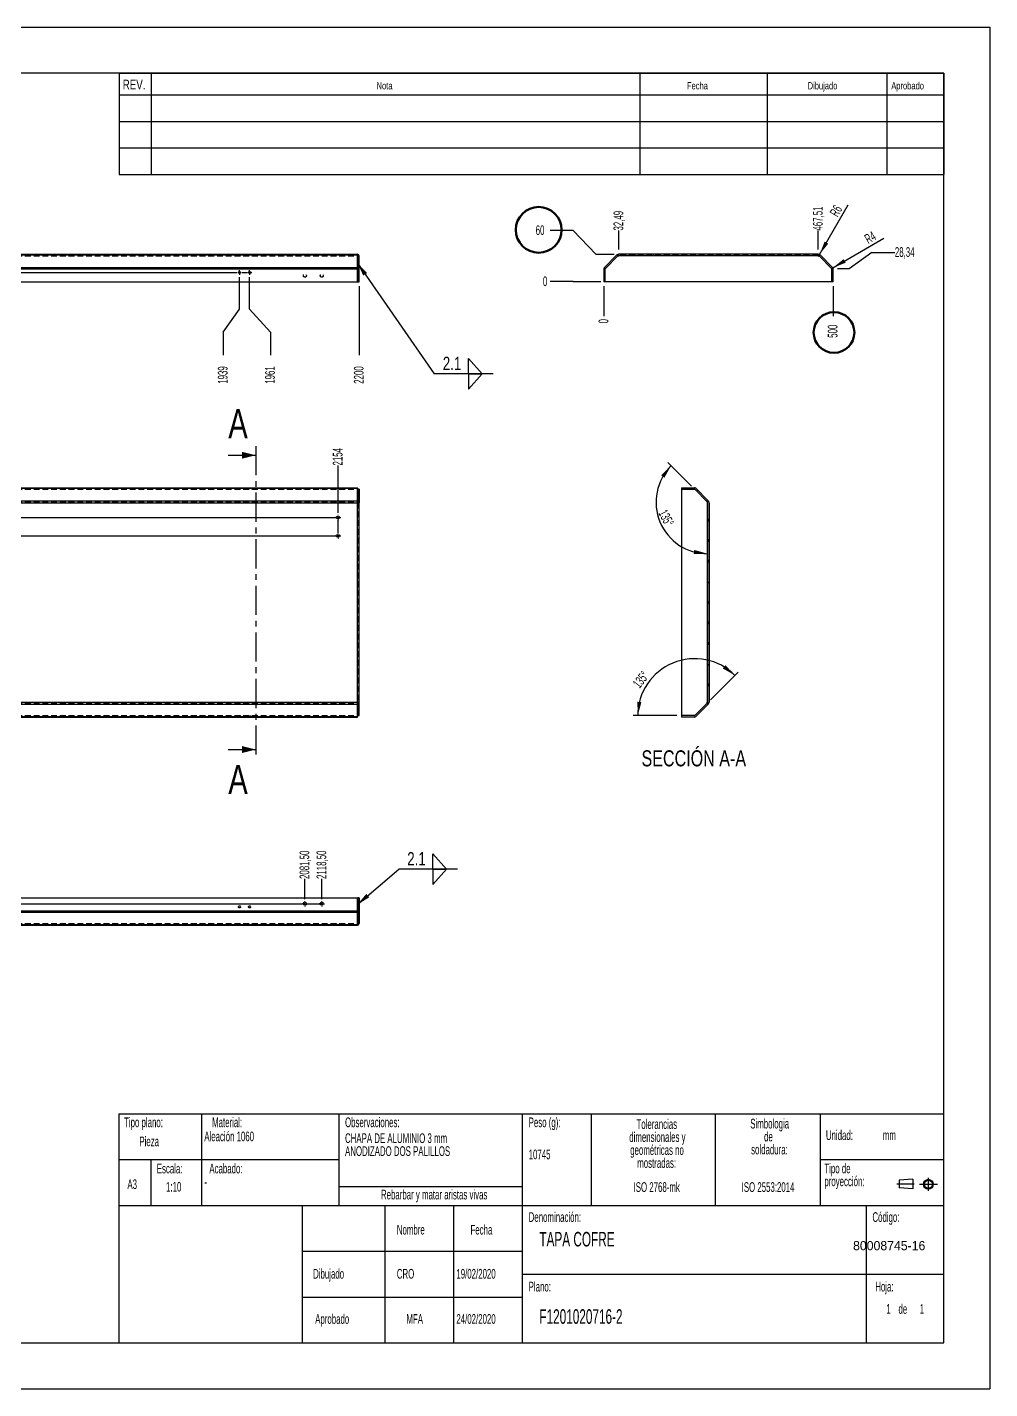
# Model space of a CAD drawing. Extents: x -692 to 1616, y 0 to 1247.
# Drawn here: x 210 to 420, y 0 to 297 of the extents above; entities that cross this region are included whole.
import ezdxf

# ---------------------------------------------------------------- set-up
doc = ezdxf.new("R2010")
doc.units = 0
for name, pattern in [('SLD-CENTRADA-TRAZOS-LARGOS', [19.05, 15.24, -1.27, 1.27, -1.27]), ('SLD-CONTINUA', [0]), ('SLD-DELGADA-GRUESA', [10.16, 6.35, -1.27, 1.27, -1.27]), ('SLD-DISCONTINUA', [1.905, 1.27, -0.635])]:
    doc.linetypes.add(name, pattern=pattern)
doc.layers.get('0').update_dxf_attribs({"linetype": 'CONTINUOUS'})
for name, color, linetype in [('COTAS', 7, 'SLD-CONTINUA'), ('FORMATO', 7, 'SLD-CONTINUA'), ('SLD-0', 179, 'SLD-CONTINUA')]:
    doc.layers.add(name, color=color, linetype=linetype)
doc.styles.add('SLDTEXTSTYLE0', font='TXT', dxfattribs={"width": 0.605})
doc.styles.add('SLDTEXTSTYLE1', font='TXT', dxfattribs={"width": 0.75})
doc.dimstyles.new('SLDDIMSTYLE0', dxfattribs={"dimtxt": 2.054655, "dimasz": 3, "dimexe": 0, "dimexo": 0.0625, "dimgap": 0.513664, "dimtad": 0, "dimtih": 1, "dimtoh": 1, "dimdec": 0, "dimlfac": 10, "dimrnd": 1e-09, "dimdsep": 46, "dimtxsty": 'SLDTEXTSTYLE0', "dimblk1": 'NONE', "dimblk2": 'NONE', "dimsah": 1, "dimcen": 0.09, "dimadec": 0, "dimazin": 0, "dimtfac": 1, "dimtdec": 0, "dimtofl": 0, "dimtmove": 0, "dimatfit": 3, "dimldrblk": 'NONE', "dimfxl": 1, "dimtolj": 1, "dimtzin": 12, "dimarcsym": 0})
doc.dimstyles.new('SLDDIMSTYLE1', dxfattribs={"dimtxt": 2.054655, "dimasz": 3, "dimexe": 0, "dimexo": 0.0625, "dimgap": 0.513664, "dimtad": 0, "dimtih": 1, "dimtoh": 1, "dimlfac": 10, "dimrnd": 1e-09, "dimzin": 12, "dimdsep": 46, "dimtxsty": 'SLDTEXTSTYLE0', "dimblk1": 'NONE', "dimblk2": 'NONE', "dimsah": 1, "dimcen": 0.09, "dimadec": 0, "dimazin": 0, "dimtfac": 1, "dimtofl": 0, "dimtmove": 0, "dimatfit": 3, "dimldrblk": 'NONE', "dimfxl": 1, "dimtolj": 1, "dimtzin": 12, "dimarcsym": 0})
doc.dimstyles.new('SLDDIMSTYLE3', dxfattribs={"dimtxt": 0.18, "dimasz": 3, "dimexe": 0, "dimexo": 0.0625, "dimgap": 0, "dimtad": 0, "dimtih": 1, "dimtoh": 1, "dimdec": 0, "dimrnd": 1e-09, "dimzin": 0, "dimdsep": 46, "dimtxsty": 'Standard', "dimsah": 1, "dimcen": 0.09, "dimadec": 0, "dimazin": 0, "dimtfac": 3, "dimtdec": 0, "dimtofl": 0, "dimtmove": 0, "dimatfit": 3, "dimfxl": 1, "dimtolj": 1, "dimtzin": 0, "dimarcsym": 0})
doc.dimstyles.new('SLDDIMSTYLE4', dxfattribs={"dimtxt": 2.054655, "dimasz": 3, "dimexe": 0, "dimexo": 0.0625, "dimgap": 0.513664, "dimtad": 1, "dimlfac": 10, "dimrnd": 1e-09, "dimzin": 12, "dimdsep": 46, "dimtxsty": 'SLDTEXTSTYLE0', "dimsah": 1, "dimcen": 0, "dimadec": 0, "dimazin": 0, "dimtfac": 1, "dimtofl": 0, "dimtmove": 0, "dimatfit": 3, "dimfxl": 1, "dimtolj": 1, "dimtzin": 12, "dimarcsym": 0})
doc.dimstyles.new('SLDDIMSTYLE5', dxfattribs={"dimtxt": 2.054655, "dimasz": 3, "dimexe": 0, "dimexo": 0.0625, "dimgap": 0.513664, "dimtad": 1, "dimdec": 4, "dimlfac": 10, "dimzin": 12, "dimdsep": 46, "dimtxsty": 'SLDTEXTSTYLE0', "dimsah": 1, "dimcen": 0.09, "dimadec": 0, "dimazin": 0, "dimtfac": 1, "dimtofl": 0, "dimtmove": 0, "dimatfit": 3, "dimfxl": 1, "dimtolj": 1, "dimtzin": 12, "dimarcsym": 0})

# ---------------------------------------------------------------- blocks, each defined once
blk = doc.blocks.new('BLOQUE3')
at = {"color": 7, "linetype": 'SLD-CENTRADA-TRAZOS-LARGOS'}
for p, q in [((400.52, 128.85), (400.52, 131.19)), ((397.92, 130.06), (394.8, 130.06)), ((398.88, 130.02), (402.16, 130.02))]:
    blk.add_line(p, q, dxfattribs=at)
at = {"color": 7, "linetype": 'SLD-CONTINUA'}
for p, q in [((397.68, 130.95), (395.23, 130.77)), ((395.23, 130.77), (395.23, 129.34)), ((397.68, 129.16), (395.23, 129.34)), ((397.68, 130.95), (397.68, 129.16))]:
    blk.add_line(p, q, dxfattribs=at)
for radius in [0.892, 0.713]:
    blk.add_circle((400.52, 130.02), radius, dxfattribs=at)
blk = doc.blocks.new('SW_NOTE_0')
at = {"layer": 'SLD-0', "color": 0, "attachment_point": 2, "style": 'SLDTEXTSTYLE0'}
for s, insert, char_height in [('dimensionales y', (7.54, -0.09), 2.1167), ('Tolerancias', (7.41, 2.73), 2.1167), ('geométricas no', (7.46, -2.92), 2.1167), ('mostradas:', (7.38, -5.74), 2.117)]:
    blk.add_mtext(s, dxfattribs=dict(at, insert=insert, char_height=char_height))
blk = doc.blocks.new('SW_NOTE_0_1')
at = {"layer": 'SLD-0', "color": 0, "attachment_point": 1, "style": 'SLDTEXTSTYLE0'}
for s, insert, char_height in [('Tipo de', (0, 2.73), 2.117), ('proyección:', (0, -0.09), 2.1167)]:
    blk.add_mtext(s, dxfattribs=dict(at, insert=insert, char_height=char_height))
blk = doc.blocks.new('SW_NOTE_0_2')
at = {"layer": 'SLD-0', "color": 0, "char_height": 2.117, "attachment_point": 2, "style": 'SLDTEXTSTYLE0'}
for s, insert in [('Simbologia', (7.11, 2.73)), ('de', (6.84, -0.09)), ('soldadura:', (7.06, -2.92))]:
    blk.add_mtext(s, dxfattribs=dict(at, insert=insert))
blk = doc.blocks.new('SW_NOTE_0_4')
at = {"layer": 'SLD-0', "color": 0, "char_height": 2.1167, "attachment_point": 1, "style": 'SLDTEXTSTYLE0'}
for s, insert in [('CHAPA DE ALUMINIO 3 mm', (0, 2.73)), ('ANODIZADO DOS PALILLOS', (0, -0.09))]:
    blk.add_mtext(s, dxfattribs=dict(at, insert=insert))
blk = doc.blocks.new('SW_NOTE_0_5')
at = {"layer": 'SLD-0', "color": 0, "attachment_point": 2, "style": 'SLDTEXTSTYLE0'}
for s, insert, char_height in [('dimensionales y', (7.54, -0.09), 2.1167), ('Tolerancias', (7.41, 2.73), 2.1167), ('geométricas no', (7.46, -2.92), 2.1167), ('mostradas:', (7.38, -5.74), 2.117)]:
    blk.add_mtext(s, dxfattribs=dict(at, insert=insert, char_height=char_height))
blk = doc.blocks.new('SW_NOTE_0_6')
at = {"layer": 'SLD-0', "color": 0, "attachment_point": 1, "style": 'SLDTEXTSTYLE0'}
for s, insert, char_height in [('Tipo de', (0, 2.73), 2.117), ('proyección:', (0, -0.09), 2.1167)]:
    blk.add_mtext(s, dxfattribs=dict(at, insert=insert, char_height=char_height))
blk = doc.blocks.new('SW_NOTE_0_7')
at = {"layer": 'SLD-0', "color": 0, "char_height": 2.117, "attachment_point": 2, "style": 'SLDTEXTSTYLE0'}
for s, insert in [('Simbologia', (7.11, 2.73)), ('de', (6.84, -0.09)), ('soldadura:', (7.06, -2.92))]:
    blk.add_mtext(s, dxfattribs=dict(at, insert=insert))
blk = doc.blocks.new('SW_NOTE_0_9')
at = {"layer": 'SLD-0', "color": 0, "char_height": 2.1167, "attachment_point": 1, "style": 'SLDTEXTSTYLE0'}
for s, insert in [('CHAPA DE ALUMINIO 3 mm', (0, 2.73)), ('ANODIZADO DOS PALILLOS', (0, -0.09))]:
    blk.add_mtext(s, dxfattribs=dict(at, insert=insert))
blk = doc.blocks.new('_D_7')
at = {"layer": 'COTAS', "color": 52, "transparency": 16777216}
blk.add_line((277.82, 191.04), (277.82, 201.4), dxfattribs=at)
at = {"layer": 'COTAS', "color": 52, "transparency": 16777216, "insert": (276.67, 201.4), "char_height": 2.117, "attachment_point": 1, "rotation": 90, "style": 'SLDTEXTSTYLE0'}
blk.add_mtext('2154', dxfattribs=at)
blk = doc.blocks.new('_NONE')
blk = doc.blocks.new('SW_CENTERMARKSYMBOL_4')
at = {"layer": 'COTAS', "color": 0}
for p, q in [((-0.5, 0), (-0.58, 0)), ((0, 0), (-0.25, 0)), ((0, 0.5), (0, 0.58)), ((0, 0), (0, 0.25)), ((0, 0), (0, -0.25)), ((0, 0), (0.25, 0)), ((0.5, 0), (0.58, 0)), ((0, -0.5), (0, -0.58))]:
    blk.add_line(p, q, dxfattribs=at)
blk = doc.blocks.new('SW_CENTERMARKSYMBOL_5')
at = {"layer": 'COTAS', "color": 0}
for p, q in [((-0.5, 0), (-0.58, 0)), ((0, 0), (-0.25, 0)), ((0, 0.5), (0, 0.58)), ((0, 0), (0, 0.25)), ((0, 0), (0, -0.25)), ((0, 0), (0.25, 0)), ((0.5, 0), (0.58, 0)), ((0, -0.5), (0, -0.58))]:
    blk.add_line(p, q, dxfattribs=at)
blk = doc.blocks.new('SW_CENTERMARKSYMBOL_6')
at = {"layer": 'COTAS', "color": 0}
for p, q in [((-0.5, 0), (-0.58, 0)), ((0, 0), (-0.25, 0)), ((0, 0.5), (0, 0.58)), ((0, 0), (0, 0.25)), ((0, 0), (0, -0.25)), ((0, 0), (0.25, 0)), ((0.5, 0), (210.3, 0)), ((210.8, 0), (210.55, 0)), ((210.8, 0.5), (210.8, 0.58)), ((210.8, 0), (210.8, 0.25)), ((210.8, 0), (210.8, -0.25)), ((210.8, 0), (211.05, 0)), ((211.3, 0), (211.38, 0)), ((0, -3.5), (0, -0.5)), ((210.8, -3.5), (210.8, -0.5)), ((-0.5, -4), (-0.58, -4)), ((0, -4), (-0.25, -4)), ((0, -4), (0, -3.75)), ((0, -4), (0, -4.25)), ((0, -4), (0.25, -4)), ((0, -4.5), (0, -4.58)), ((0.5, -4), (210.3, -4)), ((210.8, -4), (210.55, -4)), ((210.8, -4), (210.8, -3.75)), ((210.8, -4), (210.8, -4.25)), ((210.8, -4), (211.05, -4)), ((210.8, -4.5), (210.8, -4.58)), ((211.3, -4), (211.38, -4))]:
    blk.add_line(p, q, dxfattribs=at)
blk = doc.blocks.new('_D_12')
at = {"layer": 'COTAS', "color": 52, "transparency": 16777216}
for p, q in [((256.32, 235.5), (256.32, 242.5)), ((252.74, 230.5), (256.32, 235.5)), ((252.74, 230.5), (252.74, 225.5))]:
    blk.add_line(p, q, dxfattribs=at)
at = {"layer": 'COTAS', "color": 52, "transparency": 16777216, "insert": (251.59, 219.23), "char_height": 2.117, "attachment_point": 1, "rotation": 90, "style": 'SLDTEXTSTYLE0'}
blk.add_mtext('1939', dxfattribs=at)
blk = doc.blocks.new('_D_13')
at = {"layer": 'COTAS', "color": 52, "transparency": 16777216}
for p, q in [((258.52, 235.5), (258.52, 242.5)), ((263.05, 230.5), (258.52, 235.5)), ((263.05, 230.5), (263.05, 225.5))]:
    blk.add_line(p, q, dxfattribs=at)
at = {"layer": 'COTAS', "color": 52, "transparency": 16777216, "insert": (261.9, 219.23), "char_height": 2.117, "attachment_point": 1, "rotation": 90, "style": 'SLDTEXTSTYLE0'}
blk.add_mtext('1961', dxfattribs=at)
blk = doc.blocks.new('_D_14')
at = {"layer": 'COTAS', "color": 52, "transparency": 16777216}
blk.add_line((282.42, 240.5), (282.42, 225.5), dxfattribs=at)
at = {"layer": 'COTAS', "color": 52, "transparency": 16777216, "insert": (281.27, 219.23), "char_height": 2.117, "attachment_point": 1, "rotation": 90, "style": 'SLDTEXTSTYLE0'}
blk.add_mtext('2200', dxfattribs=at)
blk = doc.blocks.new('SW_CENTERMARKSYMBOL_8')
at = {"layer": 'COTAS', "color": 0}
for p, q in [((-0.25, 0), (-0.48, 0)), ((0, 0), (-0.25, 0)), ((0, 0.25), (0, 0.48)), ((0, 0), (0, 0.25)), ((0, 0), (0, -0.25)), ((0, 0), (0.25, 0)), ((0.5, 0), (1.7, 0)), ((2.2, 0), (1.95, 0)), ((2.2, 0.25), (2.2, 0.48)), ((2.2, 0), (2.2, 0.25)), ((2.2, 0), (2.2, -0.25)), ((2.2, 0), (2.45, 0)), ((2.7, 0), (169.5, 0)), ((170, 0), (169.75, 0)), ((170, 0.25), (170, 0.48)), ((170, 0), (170, 0.25)), ((170, 0), (170, -0.25)), ((170, 0), (170.25, 0)), ((170.5, 0), (171.7, 0)), ((172.2, 0), (171.95, 0)), ((172.2, 0.25), (172.2, 0.48)), ((172.2, 0), (172.2, 0.25)), ((172.2, 0), (172.2, -0.25)), ((172.2, 0), (172.45, 0)), ((172.45, 0), (172.67, 0)), ((0, -0.25), (0, -0.48)), ((2.2, -0.25), (2.2, -0.48)), ((170, -0.25), (170, -0.48)), ((172.2, -0.25), (172.2, -0.48))]:
    blk.add_line(p, q, dxfattribs=at)
blk = doc.blocks.new('SW_SYMBOL_WELD_FILL')
at = {"layer": 'COTAS', "color": 0}
for p, q in [((100, 0), (100, 900)), ((100, 900), (900, 0)), ((100, 0), (900, 0))]:
    blk.add_line(p, q, dxfattribs=at)
blk = doc.blocks.new('SW_WELDSYMBOL_0')
at = {"layer": 'COTAS', "color": 0}
blk.add_line((12.83, 0), (0, 0), dxfattribs=at)
at = {"layer": 'COTAS', "color": 0, "xscale": 0.003717602539062499, "yscale": 0.003717602539062499, "zscale": 0.003717602539062499}
blk.add_blockref('SW_SYMBOL_WELD_FILL', (7.11, 0.01), dxfattribs=at)
at = {"layer": 'COTAS', "color": 0, "extrusion": (0, 0, -1), "xscale": 0.003717602539062499, "yscale": 0.003717602539062499, "zscale": 0.003717602539062499, "rotation": 180}
blk.add_blockref('SW_SYMBOL_WELD_FILL', (-7.11, 0.01), dxfattribs=at)
at = {"layer": 'COTAS', "color": 0, "insert": (1.86, 3.75), "char_height": 2.91, "attachment_point": 1, "style": 'SLDTEXTSTYLE1'}
blk.add_mtext('2.1', dxfattribs=at)
blk = doc.blocks.new('_D_23')
at = {"layer": 'COTAS', "color": 52, "transparency": 16777216}
blk.add_line((270.57, 106.82), (270.57, 111.21), dxfattribs=at)
at = {"layer": 'COTAS', "color": 52, "transparency": 16777216, "insert": (269.42, 111.21), "char_height": 2.117, "attachment_point": 1, "rotation": 90, "style": 'SLDTEXTSTYLE0'}
blk.add_mtext('2081,50', dxfattribs=at)
blk = doc.blocks.new('_D_24')
at = {"layer": 'COTAS', "color": 52, "transparency": 16777216}
blk.add_line((274.27, 106.82), (274.27, 111.21), dxfattribs=at)
at = {"layer": 'COTAS', "color": 52, "transparency": 16777216, "insert": (273.12, 111.21), "char_height": 2.117, "attachment_point": 1, "rotation": 90, "style": 'SLDTEXTSTYLE0'}
blk.add_mtext('2118,50', dxfattribs=at)
blk = doc.blocks.new('SW_CENTERMARKSYMBOL_9')
at = {"layer": 'COTAS', "color": 0}
for p, q in [((-0.5, 0), (-0.58, 0)), ((0, 0), (-0.25, 0)), ((0, 0.5), (0, 0.58)), ((0, 0), (0, 0.25)), ((0, 0), (0, -0.25)), ((0, 0), (0.25, 0)), ((0.5, 0), (0.58, 0)), ((0, -0.5), (0, -0.58))]:
    blk.add_line(p, q, dxfattribs=at)
blk = doc.blocks.new('SW_CENTERMARKSYMBOL_10')
at = {"layer": 'COTAS', "color": 0}
for p, q in [((-0.5, 0), (-0.58, 0)), ((0, 0), (-0.25, 0)), ((0, 0.5), (0, 0.58)), ((0, 0), (0, 0.25)), ((0, 0), (0, -0.25)), ((0, 0), (0.25, 0)), ((0.5, 0), (0.58, 0)), ((0, -0.5), (0, -0.58))]:
    blk.add_line(p, q, dxfattribs=at)
blk = doc.blocks.new('SW_CENTERMARKSYMBOL_15')
at = {"layer": 'COTAS', "color": 0}
for p, q in [((-0.5, 0), (-0.58, 0)), ((0, 0), (-0.25, 0)), ((0, 0.5), (0, 0.58)), ((0, 0), (0, 0.25)), ((0, 0), (0, -0.25)), ((0, 0), (0.25, 0)), ((0.5, 0), (3.2, 0)), ((3.7, 0), (3.45, 0)), ((3.7, 0.5), (3.7, 0.58)), ((3.7, 0), (3.7, 0.25)), ((3.7, 0), (3.7, -0.25)), ((3.7, 0), (3.95, 0)), ((4.2, 0), (99.5, 0)), ((100, 0), (99.75, 0)), ((100, 0.5), (100, 0.58)), ((100, 0), (100, 0.25)), ((100, 0), (100, -0.25)), ((100, 0), (100.25, 0)), ((100.5, 0), (103.2, 0)), ((103.7, 0), (103.45, 0)), ((103.7, 0.5), (103.7, 0.58)), ((103.7, 0), (103.7, 0.25)), ((103.7, 0), (103.7, -0.25)), ((103.7, 0), (103.95, 0)), ((104.2, 0), (199.5, 0)), ((200, 0), (199.75, 0)), ((200, 0.5), (200, 0.58)), ((200, 0), (200, 0.25)), ((200, 0), (200, -0.25)), ((200, 0), (200.25, 0)), ((200.5, 0), (203.2, 0)), ((203.7, 0), (203.45, 0)), ((203.7, 0.5), (203.7, 0.58)), ((203.7, 0), (203.7, 0.25)), ((203.7, 0), (203.7, -0.25)), ((203.7, 0), (203.95, 0)), ((204.2, 0), (204.28, 0)), ((0, -0.5), (0, -0.58)), ((3.7, -0.5), (3.7, -0.58)), ((100, -0.5), (100, -0.58)), ((103.7, -0.5), (103.7, -0.58)), ((200, -0.5), (200, -0.58)), ((203.7, -0.5), (203.7, -0.58))]:
    blk.add_line(p, q, dxfattribs=at)
blk = doc.blocks.new('SW_WELDSYMBOL_2')
at = {"layer": 'COTAS', "color": 0}
blk.add_line((12.83, 0), (0, 0), dxfattribs=at)
at = {"layer": 'COTAS', "color": 0, "xscale": 0.003717602539062499, "yscale": 0.003717602539062499, "zscale": 0.003717602539062499}
blk.add_blockref('SW_SYMBOL_WELD_FILL', (7.11, 0.01), dxfattribs=at)
at = {"layer": 'COTAS', "color": 0, "extrusion": (0, 0, -1), "xscale": 0.003717602539062499, "yscale": 0.003717602539062499, "zscale": 0.003717602539062499, "rotation": 180}
blk.add_blockref('SW_SYMBOL_WELD_FILL', (-7.11, 0.01), dxfattribs=at)
at = {"layer": 'COTAS', "color": 0, "insert": (1.86, 3.75), "char_height": 2.91, "attachment_point": 1, "style": 'SLDTEXTSTYLE1'}
blk.add_mtext('2.1', dxfattribs=at)
blk = doc.blocks.new('_D_28')
at = {"layer": 'COTAS', "color": 52, "transparency": 16777216}
blk.add_line((335.81, 240.5), (335.81, 233.96), dxfattribs=at)
at = {"layer": 'COTAS', "color": 52, "transparency": 16777216, "insert": (334.66, 232.39), "char_height": 2.12, "attachment_point": 1, "rotation": 90, "style": 'SLDTEXTSTYLE0'}
blk.add_mtext('0', dxfattribs=at)
blk = doc.blocks.new('_D_29')
at = {"layer": 'COTAS', "color": 52, "transparency": 16777216}
blk.add_line((339.06, 248.5), (339.06, 252.65), dxfattribs=at)
at = {"layer": 'COTAS', "color": 52, "transparency": 16777216, "insert": (337.91, 252.65), "char_height": 2.117, "attachment_point": 1, "rotation": 90, "style": 'SLDTEXTSTYLE0'}
blk.add_mtext('32,49', dxfattribs=at)
blk = doc.blocks.new('_D_30')
at = {"layer": 'COTAS', "color": 52, "transparency": 16777216}
blk.add_line((382.56, 248.5), (382.56, 252.65), dxfattribs=at)
at = {"layer": 'COTAS', "color": 52, "transparency": 16777216, "insert": (381.41, 252.65), "char_height": 2.117, "attachment_point": 1, "rotation": 90, "style": 'SLDTEXTSTYLE0'}
blk.add_mtext('467,51', dxfattribs=at)
blk = doc.blocks.new('_D_31')
at = {"layer": 'COTAS', "color": 52, "transparency": 16777216}
blk.add_line((385.81, 240.5), (385.81, 233.96), dxfattribs=at)
at = {"layer": 'COTAS', "color": 52, "transparency": 16777216, "insert": (384.66, 229.26), "char_height": 2.117, "attachment_point": 1, "rotation": 90, "style": 'SLDTEXTSTYLE0'}
blk.add_mtext('500', dxfattribs=at)
blk = doc.blocks.new('_D_32')
at = {"layer": 'COTAS', "color": 52, "transparency": 16777216}
for p, q in [((329.08, 241.5), (324.08, 241.5)), ((329.08, 241.5), (334.08, 241.5)), ((334.08, 241.5), (335.11, 241.5))]:
    blk.add_line(p, q, dxfattribs=at)
at = {"layer": 'COTAS', "color": 52, "transparency": 16777216, "insert": (322.51, 242.65), "char_height": 2.12, "attachment_point": 1, "style": 'SLDTEXTSTYLE0'}
blk.add_mtext('0', dxfattribs=at)
blk = doc.blocks.new('_D_33')
at = {"layer": 'COTAS', "color": 52, "transparency": 16777216}
for p, q in [((394.3, 247.87), (389.3, 244.33)), ((394.3, 247.87), (399.3, 247.87)), ((389.3, 244.33), (386.81, 244.33))]:
    blk.add_line(p, q, dxfattribs=at)
at = {"layer": 'COTAS', "color": 52, "transparency": 16777216, "insert": (399.3, 249.02), "char_height": 2.117, "attachment_point": 1, "style": 'SLDTEXTSTYLE0'}
blk.add_mtext('28,34', dxfattribs=at)
blk = doc.blocks.new('_D_34')
at = {"layer": 'COTAS', "color": 52, "transparency": 16777216}
for p, q in [((329.08, 252.65), (324.08, 252.65)), ((329.08, 252.65), (334.08, 247.5)), ((334.08, 247.5), (338.06, 247.5))]:
    blk.add_line(p, q, dxfattribs=at)
at = {"layer": 'COTAS', "color": 52, "transparency": 16777216, "insert": (320.94, 253.8), "char_height": 2.117, "attachment_point": 1, "style": 'SLDTEXTSTYLE0'}
blk.add_mtext('60', dxfattribs=at)
blk = doc.blocks.new('_D_35')
at = {"layer": 'COTAS', "color": 52, "transparency": 16777216}
for q in [(389.14, 258.29), (382.56, 246.9)]:
    blk.add_line((382.86, 247.42), q, dxfattribs=at)
blk.add_solid([(382.86, 247.42), (384.75, 249.79), (383.97, 250.24)], dxfattribs=at)
at = {"layer": 'COTAS', "color": 52, "transparency": 16777216, "insert": (384.98, 256.52), "char_height": 2.117, "attachment_point": 1, "rotation": 60, "style": 'SLDTEXTSTYLE0'}
blk.add_mtext('R6', dxfattribs=at)
blk = doc.blocks.new('_D_36')
at = {"layer": 'COTAS', "color": 52, "transparency": 16777216}
for q in [(396.91, 250.97), (385.41, 244.33)]:
    blk.add_line((385.76, 244.53), q, dxfattribs=at)
blk.add_solid([(385.76, 244.53), (388.58, 245.64), (388.13, 246.42)], dxfattribs=at)
at = {"layer": 'COTAS', "color": 52, "transparency": 16777216, "insert": (392.43, 251.52), "char_height": 2.117, "attachment_point": 1, "rotation": 30, "style": 'SLDTEXTSTYLE0'}
blk.add_mtext('R4', dxfattribs=at)
blk = doc.blocks.new('_D_37')
at = {"layer": 'COTAS', "color": 7, "transparency": 16777216}
blk.add_line((354.94, 196.91), (349.77, 202.08), dxfattribs=at)
blk.add_arc((358.45, 193.41), 11.26, 135, 270, dxfattribs=at)
for points in [[(350.48, 201.38), (348.3, 199.27), (349.01, 198.72)], [(358.45, 182.15), (355.53, 182.98), (355.41, 182.09)]]:
    blk.add_solid(points, dxfattribs=at)
at = {"layer": 'COTAS', "color": 7, "transparency": 16777216, "insert": (349.53, 192.02), "char_height": 2.117, "attachment_point": 1, "rotation": 297.7306, "style": 'SLDTEXTSTYLE0'}
blk.add_mtext('135°', dxfattribs=at)
blk = doc.blocks.new('_D_38')
at = {"layer": 'COTAS', "color": 7, "transparency": 16777216}
for p, q in [((359.07, 150.28), (365.11, 156.33)), ((351.75, 146.84), (342.2, 146.84))]:
    blk.add_line(p, q, dxfattribs=at)
blk.add_arc((355.62, 146.84), 12.42, 45, 180, dxfattribs=at)
for points in [[(364.41, 155.62), (362.33, 157.83), (361.77, 157.12)], [(343.2, 146.84), (344, 149.76), (343.11, 149.87)]]:
    blk.add_solid(points, dxfattribs=at)
at = {"layer": 'COTAS', "color": 7, "transparency": 16777216, "insert": (341.94, 153.97), "char_height": 2.117, "attachment_point": 1, "rotation": 51.5592, "style": 'SLDTEXTSTYLE0'}
blk.add_mtext('135°', dxfattribs=at)

msp = doc.modelspace()

# ---------------------------------------------------------------- linework, layer by layer
at = {"color": 7, "linetype": 'SLD-CONTINUA'}
for p, q in [((0, 297), (420, 297)), ((420, 297), (420, 0)), ((410, 287), (20, 287)), ((410, 10), (410, 287)), ((62.821417, 247.497843), (282.021408, 247.497843)), ((282.021408, 247.322107), (282.021408, 247.497843)), ((282.021408, 244.615001), (282.021408, 247.322107)), ((282.121413, 247.097843), (282.421415, 247.097843)), ((282.121413, 244.402869), (282.121413, 247.097843)), ((282.421415, 244.402869), (282.421415, 247.097843)), ((338.633043, 247.322107), (335.925936, 244.615001)), ((336.138067, 244.402869), (338.833042, 247.097843)), ((338.845175, 247.109975), (338.833042, 247.097843)), ((338.833042, 247.097843), (339.057306, 247.097843)), ((339.057306, 247.097843), (339.057306, 247.497843)), ((382.560251, 247.497843), (339.057306, 247.497843)), ((382.560251, 247.497843), (382.560251, 247.097843)), ((382.784515, 247.097843), (382.560251, 247.097843)), ((382.784515, 247.097843), (382.772382, 247.109975)), ((385.47949, 244.402869), (382.784515, 247.097843)), ((385.691621, 244.615001), (382.984514, 247.322107)), ((282.021408, 244.332158), (282.021408, 244.615001)), ((282.021408, 241.497843), (282.021408, 244.332158)), ((282.121413, 244.332158), (282.121413, 244.402869)), ((282.121413, 241.497843), (282.121413, 244.332158)), ((282.421415, 244.332158), (282.421415, 244.402869)), ((282.421415, 241.497843), (282.421415, 244.332158)), ((335.808778, 244.332158), (335.808778, 241.497843)), ((336.108779, 241.497843), (336.108779, 244.332158)), ((385.508778, 241.497843), (385.508778, 244.332158)), ((385.808778, 241.497843), (385.808778, 244.332158)), ((62.821417, 241.497843), (282.021408, 241.497843)), ((282.121413, 241.497843), (282.421415, 241.497843)), ((336.108779, 241.497843), (335.808778, 241.497843)), ((385.508778, 241.497843), (336.108779, 241.497843)), ((385.808778, 241.497843), (385.508778, 241.497843)), ((253.865842, 203.63564), (259.865842, 203.63564)), ((62.821417, 196.53564), (282.021408, 196.53564)), ((282.021408, 196.418482), (282.021408, 196.53564)), ((282.021408, 193.711375), (282.021408, 196.418482)), ((282.421415, 196.235639), (282.121413, 196.235639)), ((282.121413, 196.235639), (282.121413, 196.206351)), ((282.121413, 196.206351), (282.121413, 193.511376)), ((282.421415, 196.235639), (282.421415, 196.206351)), ((282.421415, 196.206351), (282.421415, 193.511376)), ((352.746179, 196.53564), (352.746179, 196.235639)), ((352.746179, 196.53564), (355.580494, 196.53564)), ((352.746179, 196.235639), (355.580494, 196.235639)), ((352.746179, 196.235639), (352.746179, 146.83564)), ((355.651204, 196.206351), (358.358311, 193.499243)), ((355.863336, 196.418482), (358.570443, 193.711375)), ((282.021408, 193.287112), (282.021408, 193.711375)), ((282.021408, 193.287112), (282.421415, 193.287112)), ((282.421415, 193.511376), (282.121413, 193.511376)), ((282.121413, 193.511376), (282.121413, 193.287112)), ((282.421415, 193.511376), (282.421415, 193.287112)), ((282.421415, 149.784167), (282.421415, 193.287112)), ((356.063663, 195.793891), (356.275795, 196.006024)), ((358.308727, 193.548827), (358.520859, 193.76096)), ((358.346179, 193.511376), (358.346179, 193.287112)), ((358.446179, 193.287112), (358.346179, 193.287112)), ((358.446179, 193.287112), (358.446179, 149.784167)), ((358.746179, 193.287112), (358.746179, 149.784167)), ((358.746179, 189.496152), (358.446179, 189.796151)), ((358.446179, 189.196152), (358.746179, 189.496152)), ((358.746179, 185.006024), (358.446179, 185.306023)), ((358.446179, 184.706023), (358.746179, 185.006024)), ((358.746179, 180.515896), (358.446179, 180.815896)), ((358.446179, 180.215896), (358.746179, 180.515896)), ((358.446179, 175.725768), (358.746179, 176.025768)), ((358.746179, 171.53564), (358.446179, 171.83564)), ((358.446179, 171.23564), (358.746179, 171.53564)), ((358.746179, 167.045511), (358.446179, 167.345512)), ((358.446179, 166.745512), (358.746179, 167.045511)), ((358.746179, 162.555383), (358.446179, 162.855383)), ((358.446179, 162.255383), (358.746179, 162.555383)), ((358.446179, 157.765256), (358.746179, 158.065255)), ((358.746179, 153.575127), (358.446179, 153.875128)), ((358.446179, 153.275128), (358.746179, 153.575127)), ((282.421415, 149.784167), (282.021408, 149.784167)), ((282.021408, 149.359904), (282.021408, 149.784167)), ((282.021408, 146.652797), (282.021408, 149.359904)), ((282.121413, 149.559903), (282.121413, 149.784167)), ((282.121413, 149.559903), (282.421415, 149.559903)), ((282.121413, 146.864928), (282.121413, 149.559903)), ((282.421415, 149.559903), (282.421415, 149.784167)), ((282.421415, 146.864928), (282.421415, 149.559903)), ((358.358311, 149.572036), (355.651204, 146.864928)), ((358.570443, 149.359904), (355.863336, 146.652797)), ((358.520859, 149.310319), (358.308727, 149.522452)), ((358.346179, 149.784167), (358.446179, 149.784167)), ((358.346179, 149.559903), (358.346179, 149.784167)), ((62.821417, 146.53564), (282.021408, 146.53564)), ((282.021408, 146.53564), (282.021408, 146.652797)), ((282.121413, 146.83564), (282.121413, 146.864928)), ((282.121413, 146.83564), (282.421415, 146.83564)), ((282.421415, 146.83564), (282.421415, 146.864928)), ((352.746179, 146.83564), (352.746179, 146.53564)), ((355.580494, 146.83564), (352.746179, 146.83564)), ((355.580494, 146.53564), (352.746179, 146.53564)), ((253.865842, 139.43564), (259.865842, 139.43564)), ((62.821417, 107.115483), (282.021408, 107.115483)), ((282.021408, 104.281169), (282.021408, 107.115483)), ((282.121413, 107.115483), (282.121413, 104.281169)), ((282.421415, 107.115483), (282.121413, 107.115483)), ((282.421415, 107.115483), (282.421415, 104.281169)), ((282.021408, 103.998326), (282.021408, 104.281169)), ((282.021408, 101.291219), (282.021408, 103.998326)), ((282.121413, 104.281169), (282.121413, 104.210458)), ((282.121413, 104.210458), (282.121413, 101.515483)), ((282.421415, 104.281169), (282.421415, 104.210458)), ((282.421415, 104.210458), (282.421415, 101.515483)), ((62.821417, 101.115483), (282.021408, 101.115483)), ((282.021408, 101.115483), (282.021408, 101.291219)), ((282.421415, 101.515483), (282.121413, 101.515483)), ((230, 60), (410, 60)), ((230, 60), (230, 10)), ((20, 10), (410, 10)), ((7.530618, 0), (420, 0))]:
    msp.add_line(p, q, dxfattribs=at)
at = {"color": 8, "linetype": 'SLD-CONTINUA'}
for p, q in [((62.821417, 247.322107), (282.021408, 247.322107)), ((338.845175, 247.109975), (338.633043, 247.322107)), ((382.560251, 247.097843), (339.057306, 247.097843)), ((382.984514, 247.322107), (382.772382, 247.109975)), ((62.821417, 244.615001), (282.021408, 244.615001)), ((62.821417, 244.332158), (282.021408, 244.332158)), ((282.121413, 244.402869), (282.421415, 244.402869)), ((282.121413, 244.332158), (282.421415, 244.332158)), ((336.108779, 244.332158), (335.808778, 244.332158)), ((335.925936, 244.615001), (336.138067, 244.402869)), ((385.47949, 244.402869), (385.691621, 244.615001)), ((385.808778, 244.332158), (385.508778, 244.332158)), ((62.821417, 196.418482), (282.021408, 196.418482)), ((282.421415, 196.206351), (282.121413, 196.206351)), ((62.821417, 193.711375), (282.021408, 193.711375)), ((62.821417, 193.287112), (282.021408, 193.287112)), ((282.021408, 149.784167), (282.021408, 193.287112)), ((358.346179, 193.287112), (358.346179, 149.784167)), ((62.821417, 149.784167), (282.021408, 149.784167)), ((62.821417, 149.359904), (282.021408, 149.359904)), ((62.821417, 146.652797), (282.021408, 146.652797)), ((282.121413, 146.864928), (282.421415, 146.864928)), ((62.821417, 104.281169), (282.021408, 104.281169)), ((62.821417, 103.998326), (282.021408, 103.998326)), ((282.421415, 104.281169), (282.121413, 104.281169)), ((282.421415, 104.210458), (282.121413, 104.210458)), ((62.821417, 101.291219), (282.021408, 101.291219))]:
    msp.add_line(p, q, dxfattribs=at)
at = {"color": 7, "linetype": 'SLD-DISCONTINUA'}
for p, q in [((62.821417, 247.322107), (282.021408, 247.322107)), ((62.821417, 247.197843), (282.021408, 247.197843)), ((62.821417, 247.109975), (282.021408, 247.109975)), ((277.491408, 247.497843), (277.491408, 247.197843)), ((278.15141, 247.197843), (278.15141, 247.497843)), ((338.633043, 247.322107), (338.845175, 247.109975)), ((382.560251, 247.197843), (339.057306, 247.197843)), ((382.560251, 247.097843), (339.057306, 247.097843)), ((341.978779, 247.497843), (341.978779, 247.197843)), ((342.638778, 247.197843), (342.638778, 247.497843)), ((345.978778, 247.497843), (345.978778, 247.197843)), ((346.638778, 247.197843), (346.638778, 247.497843)), ((377.878778, 247.497843), (377.878778, 247.197843)), ((378.538779, 247.197843), (378.538779, 247.497843)), ((382.772382, 247.109975), (382.984514, 247.322107)), ((62.821417, 244.615001), (282.021408, 244.615001)), ((62.821417, 244.402869), (282.021408, 244.402869)), ((62.821417, 244.332158), (282.021408, 244.332158)), ((282.421415, 244.402869), (282.121413, 244.402869)), ((282.421415, 244.332158), (282.121413, 244.332158)), ((335.808778, 244.332158), (336.108779, 244.332158)), ((336.138067, 244.402869), (335.925936, 244.615001)), ((385.691621, 244.615001), (385.47949, 244.402869)), ((385.508778, 244.332158), (385.808778, 244.332158)), ((385.808778, 243.722844), (385.508778, 243.722844)), ((336.108779, 243.127844), (335.808778, 243.127844)), ((335.808778, 242.467844), (336.108779, 242.467844)), ((385.508778, 243.272843), (385.808778, 243.272843)), ((62.821417, 196.235639), (282.021408, 196.235639)), ((62.821417, 196.206351), (282.021408, 196.206351)), ((270.241415, 196.53564), (270.241415, 196.235639)), ((270.901411, 196.235639), (270.901411, 196.53564)), ((273.941415, 196.53564), (273.941415, 196.235639)), ((274.601417, 196.235639), (274.601417, 196.53564)), ((62.821417, 193.499243), (282.021408, 193.499243)), ((62.821417, 193.287112), (282.021408, 193.287112)), ((282.021408, 149.784167), (282.021408, 193.287112)), ((282.121413, 193.287112), (282.121413, 149.784167)), ((62.821417, 149.784167), (282.021408, 149.784167)), ((62.821417, 149.572036), (282.021408, 149.572036)), ((62.821417, 146.864928), (282.021408, 146.864928)), ((62.821417, 146.83564), (282.021408, 146.83564)), ((256.09641, 146.83564), (256.09641, 146.53564)), ((256.546413, 146.53564), (256.546413, 146.83564)), ((258.296411, 146.83564), (258.296411, 146.53564)), ((258.746414, 146.53564), (258.746414, 146.83564)), ((62.821417, 104.281169), (282.021408, 104.281169)), ((62.821417, 104.210458), (282.021408, 104.210458)), ((62.821417, 103.998326), (282.021408, 103.998326)), ((282.121413, 104.281169), (282.421415, 104.281169)), ((282.121413, 104.210458), (282.421415, 104.210458)), ((62.821417, 101.503351), (282.021408, 101.503351)), ((62.821417, 101.415483), (282.021408, 101.415483)), ((62.821417, 101.291219), (282.021408, 101.291219)), ((277.491408, 101.415483), (277.491408, 101.115483)), ((278.15141, 101.115483), (278.15141, 101.415483))]:
    msp.add_line(p, q, dxfattribs=at)
at = {"color": 7, "linetype": 'SLD-DELGADA-GRUESA'}
msp.add_line((259.865842, 205.63564), (259.865842, 137.43564), dxfattribs=at)
at = {"color": 114, "lineweight": 50, "true_color": 0x139b48}
msp.add_circle((321.590358, 252.800222), 4.988975, dxfattribs=at)
at = {"color": 7, "linetype": 'SLD-CONTINUA'}
for centre, radius in [((256.321413, 243.497843), 0.225), ((258.521413, 243.497843), 0.225), ((277.821413, 190.03564), 0.33), ((277.821413, 186.03564), 0.33), ((270.571413, 105.815483), 0.33), ((274.271413, 105.815483), 0.33)]:
    msp.add_circle(centre, radius, dxfattribs=at)
at = {"color": 7, "linetype": 'SLD-DISCONTINUA'}
for centre, radius in [((270.571413, 242.797843), 0.33), ((274.271413, 242.797843), 0.33), ((256.321413, 105.115483), 0.225), ((258.521413, 105.115483), 0.225)]:
    msp.add_circle(centre, radius, dxfattribs=at)
at = {"color": 1, "lineweight": 50}
msp.add_circle((386.02189, 230.422571), 4.443435, dxfattribs=at)
at = {"color": 7, "linetype": 'SLD-CONTINUA'}
for centre, radius, start, end in [((282.021413, 247.097843), 0.4, 0, 90), ((282.021413, 247.097843), 0.1, 0, 90), ((339.057307, 246.897843), 0.6, 90, 135), ((339.057307, 246.897843), 0.3, 90, 135), ((382.56025, 246.897843), 0.6, 45, 90), ((382.56025, 246.897843), 0.3, 45, 90), ((336.208778, 244.332158), 0.4, 135, 180), ((336.208778, 244.332158), 0.1, 135, 180), ((385.408778, 244.332158), 0.1, 0, 45), ((385.408778, 244.332158), 0.4, 0, 45), ((355.580494, 196.13564), 0.4, 45, 90), ((355.580494, 196.13564), 0.1, 45, 90), ((358.146179, 193.287111), 0.3, 0, 45), ((358.146179, 193.287111), 0.6, 0, 45), ((358.146179, 149.784168), 0.3, 315, 0), ((358.146179, 149.784168), 0.6, 315, 0), ((355.580494, 146.93564), 0.1, 270, 315), ((355.580494, 146.93564), 0.4, 270, 315), ((282.021413, 101.515483), 0.1, 270, 0), ((282.021413, 101.515483), 0.4, 270, 0)]:
    msp.add_arc(centre, radius, start, end, dxfattribs=at)
for points in [[(259.865842, 203.63564), (256.865842, 204.38564), (256.865842, 202.88564)], [(259.865842, 139.43564), (256.865842, 140.18564), (256.865842, 138.68564)]]:
    msp.add_solid(points, dxfattribs=at)
at = {"layer": 'FORMATO'}
for p, q in [((230.091467, 287), (410, 287)), ((230.091467, 287), (230.091467, 264.865585)), ((237.033566, 287), (237.033566, 264.865585)), ((343.657051, 287), (343.657051, 264.865585)), ((371.462238, 287), (371.462238, 264.865585)), ((397.512743, 287), (397.512743, 264.865585)), ((410, 287), (410, 264.865585)), ((230.091467, 282.265585), (410, 282.265585)), ((230.091467, 276.465585), (410, 276.465585)), ((230.091467, 270.665585), (410, 270.665585)), ((230.091467, 264.865585), (410, 264.865585))]:
    msp.add_line(p, q, dxfattribs=at)
at = {"layer": 'SLD-0'}
for p, q in [((248, 60), (248, 40)), ((278, 60), (278, 40)), ((318, 60), (318, 40)), ((333, 60), (333, 40)), ((360.08171, 60), (360.08171, 40)), ((383, 60), (383, 40)), ((230, 50), (248, 50)), ((237, 50), (237, 40)), ((248, 50), (278, 50)), ((383, 50), (410, 50)), ((278, 44.157928), (318, 44.157928)), ((230, 40), (410, 40)), ((270, 40), (270, 10)), ((288, 40), (288, 10)), ((303, 40), (303, 10)), ((318, 40), (318, 10)), ((393, 40), (393, 10)), ((270, 30), (318, 30)), ((318, 25), (393, 25)), ((393, 25), (410, 25)), ((270, 20), (318, 20))]:
    msp.add_line(p, q, dxfattribs=at)

# ---------------------------------------------------------------- block references
at = {"color": 7, "linetype": 'Continuous', "xscale": 1.2, "yscale": 1.2, "zscale": 1.2}
msp.add_blockref('BLOQUE3', (-74.010756, -111.407552), dxfattribs=at)
msp.add_blockref('BLOQUE3', (-74.010756, -111.407552), dxfattribs=at)
at = {"layer": 'COTAS', "color": 52}
for name, p in [('SW_CENTERMARKSYMBOL_8', (86.321413, 243.497843)), ('SW_WELDSYMBOL_0', (298.79901, 221.368365)), ('SW_CENTERMARKSYMBOL_6', (67.021413, 190.03564)), ('SW_WELDSYMBOL_2', (291.040152, 113.309137)), ('SW_CENTERMARKSYMBOL_15', (70.571413, 105.815483)), ('SW_CENTERMARKSYMBOL_9', (270.571413, 105.815483)), ('SW_CENTERMARKSYMBOL_10', (274.271413, 105.815483))]:
    msp.add_blockref(name, p, dxfattribs=at)
at = {"layer": 'COTAS'}
for name, p in [('SW_CENTERMARKSYMBOL_4', (277.821413, 190.03564)), ('SW_CENTERMARKSYMBOL_5', (277.821413, 186.03564))]:
    msp.add_blockref(name, p, dxfattribs=at)
at = {"layer": 'SLD-0'}
for name, p in [('SW_NOTE_0', (339.945421, 56.055976)), ('SW_NOTE_0_5', (339.945421, 56.055976)), ('SW_NOTE_0_2', (364.873122, 56.165543)), ('SW_NOTE_0_7', (364.873122, 56.165543)), ('SW_NOTE_0_4', (279.338615, 52.989589)), ('SW_NOTE_0_9', (279.338615, 52.989589)), ('SW_NOTE_0_1', (383.913995, 46.390945)), ('SW_NOTE_0_6', (383.913995, 46.390945))]:
    msp.add_blockref(name, p, dxfattribs=at)

# ---------------------------------------------------------------- texts
at = {"color": 7, "linetype": 'Continuous', "char_height": 6.35, "attachment_point": 1, "style": 'SLDTEXTSTYLE1'}
for insert in [(253.865842, 213.686563), (253.865842, 136.088682)]:
    msp.add_mtext('A', dxfattribs=dict(at, insert=insert))
at = {"insert": (390.177316, 32.221298), "char_height": 2, "attachment_point": 1}
msp.add_mtext_dynamic_manual_height_columns('80008745-16', width=20.22821499, gutter_width=17.5, heights=[0], dxfattribs=at)
at = {"layer": 'COTAS', "insert": (355.426562, 139.271682), "char_height": 3.5, "attachment_point": 2, "style": 'SLDTEXTSTYLE1'}
msp.add_mtext('SECCIÓN A-A', dxfattribs=at)
at = {"layer": 'FORMATO', "attachment_point": 1, "style": 'SLDTEXTSTYLE1'}
for s, insert, char_height in [('REV.', (230.835696, 285.55214), 2.1166667), ('Nota', (286.224384, 285.025819), 1.5875), ('Fecha', (353.926406, 285.025819), 1.5875), ('Dibujado', (380.260847, 285.025819), 1.5875), ('Aprobado', (398.510071, 285.025819), 1.5875)]:
    msp.add_mtext(s, dxfattribs=dict(at, insert=insert, char_height=char_height))
at = {"layer": 'SLD-0', "style": 'SLDTEXTSTYLE0'}
for s, insert, char_height, attachment_point in [('Tipo plano:', (231.129291, 59.180865), 2.11666667, 1), ('Tipo plano:', (231.129291, 59.180865), 2.11666667, 1), ('Material:', (250.329669, 59.180865), 2.1166667, 1), ('Material:', (250.329669, 59.180865), 2.1166667, 1), ('Observaciones:', (279.338615, 59.180865), 2.11666667, 1), ('Observaciones:', (279.338615, 59.180865), 2.11666667, 1), ('Peso (g):', (319.403059, 59.180865), 2.1166667, 1), ('Peso (g):', (319.403059, 59.180865), 2.1166667, 1), ('Unidad:', (384.246149, 56.370628), 2.1166667, 1), ('Unidad:', (384.246149, 56.370628), 2.1166667, 1), ('Pieza', (234.472595, 55.019196), 2.1166667, 1), ('Pieza', (234.472595, 55.019196), 2.1166667, 1), ('Aleación 1060', (248.634829, 56.105759), 2.11666667, 1), ('Aleación 1060', (248.634829, 56.105759), 2.11666667, 1), ('mm', (396.662178, 56.370628), 2.1166667, 1), ('mm', (396.662178, 56.370628), 2.1166667, 1), ('10745', (319.403059, 52.181309), 2.1166667, 1), ('10745', (319.403059, 52.181309), 2.1166667, 1), ('Escala:', (238.263105, 49.101468), 2.1166667, 1), ('Escala:', (238.263105, 49.101468), 2.1166667, 1), ('Acabado:', (249.738277, 49.101468), 2.1166667, 1), ('Acabado:', (249.738277, 49.101468), 2.1166667, 1), ('A3', (231.859349, 45.674368), 2.1166667, 1), ('A3', (231.859349, 45.674368), 2.1166667, 1), ('1:10', (240.290232, 45.134745), 2.1166667, 1), ('1:10', (240.290232, 45.134745), 2.1166667, 1), ('-', (248.634829, 46.175725), 2.116667, 1), ('-', (248.634829, 46.175725), 2.116667, 1), ('ISO 2768-mk', (347.336606, 45.060017), 2.11666667, 2), ('ISO 2768-mk', (347.336606, 45.060017), 2.11666667, 2), ('ISO 2553:2014', (371.625387, 45.060017), 2.11666667, 2), ('ISO 2553:2014', (371.625387, 45.060017), 2.11666667, 2), ('Rebarbar y matar aristas vivas', (298.78549, 43.42373), 2.11666667, 2), ('Rebarbar y matar aristas vivas', (298.78549, 43.42373), 2.11666667, 2), ('Denominación:', (319.403059, 38.514311), 2.11666667, 1), ('Denominación:', (319.403059, 38.514311), 2.11666667, 1), ('Código:', (394.397939, 38.514311), 2.1166667, 1), ('Código:', (394.397939, 38.514311), 2.1166667, 1), ('Nombre', (290.637746, 35.754834), 2.1166667, 1), ('Nombre', (290.637746, 35.754834), 2.1166667, 1), ('Fecha', (306.708331, 35.754834), 2.1166667, 1), ('Fecha', (306.708331, 35.754834), 2.1166667, 1), ('TAPA COFRE', (321.73897, 34.217332), 3.175, 1), ('TAPA COFRE', (321.73897, 34.217332), 3.175, 1), ('Dibujado', (272.373186, 26.140309), 2.1166667, 1), ('Dibujado', (272.373186, 26.140309), 2.1166667, 1), ('CRO', (290.637746, 26.140309), 2.1166667, 1), ('19/02/2020', (303.628654, 26.140309), 2.1166667, 1), ('Plano:', (319.403059, 23.338267), 2.1166667, 1), ('Plano:', (319.403059, 23.338267), 2.1166667, 1), ('Hoja:', (395.013918, 23.338267), 2.1166667, 1), ('Hoja:', (395.013918, 23.338267), 2.1166667, 1), ('1', (397.412714, 18.474904), 2.116667, 1), ('1', (397.412714, 18.474904), 2.116667, 1), ('1', (397.412714, 18.474904), 2.116667, 1), ('1', (397.412714, 18.474904), 2.116667, 1), ('de', (400.077502, 18.474904), 2.1166667, 1), ('de', (400.077502, 18.474904), 2.1166667, 1), ('de', (400.077502, 18.474904), 2.1166667, 1), ('de', (400.077502, 18.474904), 2.1166667, 1), ('1', (404.7308, 18.474904), 2.116667, 1), ('1', (404.7308, 18.474904), 2.116667, 1), ('1', (404.7308, 18.474904), 2.116667, 1), ('1', (404.7308, 18.474904), 2.116667, 1), ('Aprobado', (272.824542, 16.282359), 2.1166667, 1), ('Aprobado', (272.824542, 16.282359), 2.1166667, 1), ('MFA', (292.735058, 16.282359), 2.1166667, 1), ('24/02/2020', (303.628654, 16.282359), 2.1166667, 1), ('F1201020716-2', (321.73897, 17.346761), 3.175, 1), ('F1201020716-2', (321.73897, 17.346761), 3.175, 1)]:
    msp.add_mtext(s, dxfattribs=dict(at, insert=insert, char_height=char_height, attachment_point=attachment_point))

# ---------------------------------------------------------------- dimensions: what is measured, and where the dimension line sits
at = {"layer": 'COTAS', "color": 52}
for feature_location, offset, dtype, origin, dimstyle, picture, middle in [((382.56025, 247.497843), (0, 5.148021), 1, (335.808778, 241.497843), 'SLDDIMSTYLE1', '_D_30', (382.56025, 256.957593)), ((339.057307, 247.497843), (0, 5.148021), 1, (335.808778, 241.497843), 'SLDDIMSTYLE1', '_D_29', (339.057307, 256.173642)), ((339.057307, 247.497843), (-14.977974, 5.148021), 0, (336.108778, 241.497843), 'SLDDIMSTYLE1', '_D_34', (322.511431, 252.645864)), ((385.808778, 244.332158), (13.491905, 3.539596), 0, (336.108778, 241.497843), 'SLDDIMSTYLE1', '_D_33', (402.828462, 247.871754)), ((256.321413, 243.497843), (-3.583992, -18), 1, (62.421413, 241.497843), 'SLDDIMSTYLE1', '_D_12', (252.737421, 222.362041)), ((258.521413, 243.497843), (4.532368, -18), 1, (62.421413, 241.497843), 'SLDDIMSTYLE1', '_D_13', (263.053781, 222.362041)), ((282.421413, 241.497843), (0, -16), 1, (62.421413, 241.497843), 'SLDDIMSTYLE1', '_D_14', (282.421413, 222.362041)), ((336.1087784569, 241.4978433434), (-12.0294457365, 0), 0, (336.1087784569, 241.4978433434), 'SLDDIMSTYLE0', '_D_32', (323.2953821061, 241.4978433434)), ((335.8087784569, 241.4978433434), (0, -7.5371517244), 1, (335.8087784569, 241.4978433434), 'SLDDIMSTYLE0', '_D_28', (335.8087784569, 233.1767410047)), ((385.808778, 241.497843), (0, -7.537152), 1, (335.808778, 241.497843), 'SLDDIMSTYLE1', '_D_31', (385.808778, 231.60884)), ((277.821413, 190.03564), (0, 11.365036), 1, (62.421413, 196.23564), 'SLDDIMSTYLE1', '_D_7', (277.821413, 204.536478)), ((270.571413, 105.815483), (0, 5.392133), 1, (62.421413, 107.115483), 'SLDDIMSTYLE1', '_D_23', (270.571413, 116.303295)), ((274.271413, 105.815483), (0, 5.392133), 1, (62.421413, 107.115483), 'SLDDIMSTYLE1', '_D_24', (274.271413, 116.303295))]:
    dim = msp.add_ordinate_dim(feature_location=feature_location, offset=offset, dtype=dtype, origin=origin, dimstyle=dimstyle, dxfattribs=at)
    dim.commit()
    dim.dimension.update_dxf_attribs({"geometry": picture, "text_midpoint": middle})
for center, mpoint, picture, middle in [((382.56025, 246.897843), (382.86025, 247.417459), '_D_35', (388.287568, 256.817842)), ((385.408778, 244.332158), (385.755189, 244.532158), '_D_36', (395.44227, 250.125001))]:
    dim = msp.add_radius_dim(center=center, mpoint=mpoint, dimstyle='SLDDIMSTYLE4', dxfattribs=at)
    dim.commit()
    dim.dimension.update_dxf_attribs({"geometry": picture, "text_midpoint": middle, "dimtype": 164})
at = {"layer": 'COTAS', "color": 7}
for base, line1, line2, picture, middle in [((348.03976, 189.100896), ((355.651204, 196.20635), (358.358311, 193.499243)), ((358.446179, 149.784168), (358.446179, 193.287111)), '_D_37', (348.476058, 188.170147)), ((350.867558, 158.313674), ((355.580494, 146.83564), (352.746179, 146.83564)), ((355.651204, 146.864929), (358.358311, 149.572036)), '_D_38', (345.891007, 154.559539))]:
    dim = msp.add_angular_dim_2l(base=base, line1=line1, line2=line2, dimstyle='SLDDIMSTYLE5', override={"dimadec": 4, "dimazin": 3}, dxfattribs=at)
    dim.commit()
    dim.dimension.update_dxf_attribs({"geometry": picture, "text_midpoint": middle, "dimtype": 162})

# ---------------------------------------------------------------- leaders
at = {"layer": 'COTAS', "color": 52}
for points in [[(282.021413, 245.563519), (298.79901, 221.368365)], [(282.021413, 105.625183), (291.040152, 113.309137)]]:
    msp.add_leader(points, dimstyle='SLDDIMSTYLE3', dxfattribs=at)

doc.saveas('drawing.dxf')
